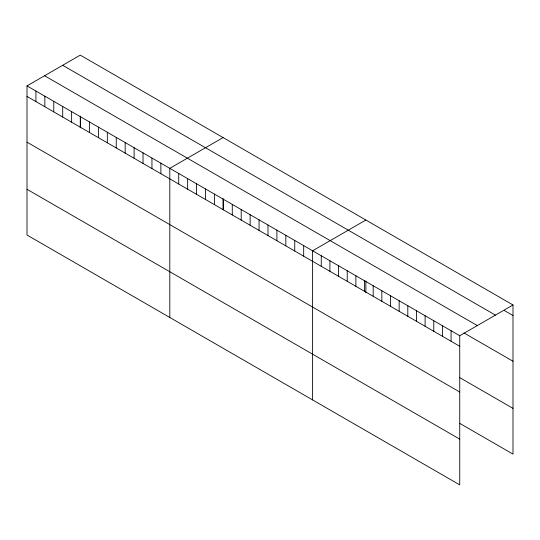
<?xml version="1.0" encoding="UTF-8"?>
<svg xmlns="http://www.w3.org/2000/svg" width="540" height="540" viewBox="0 0 540 540"><rect width="100%" height="100%" fill="white"/><g stroke="black" fill="none" stroke-linecap="round" stroke-linejoin="round"><path stroke-width="0.81" d="M27 85.887L459.736 335.725L459.736 484.866L27 235.028L27 85.887L80.264 55.134L513 304.972L513 454.113L459.628 423.299M223.067 137.585L169.803 168.332L169.803 317.473M365.87 220.03L312.606 250.783L312.606 399.917M459.736 335.725L513 304.972M504.346 310.52L513 315.522M62.687 65.286L495.423 315.124M44.577 75.742L477.313 325.579M463.955 332.937L513 361.253M27 96.431L459.736 346.268M459.628 377.561L513 408.375M27 142.169L459.736 392.006M27 189.29L459.736 439.128M451.082 330.73L451.082 341.273M442.429 325.735L442.429 336.278M433.769 320.733L433.769 331.283M425.115 315.738L425.115 326.281M416.462 310.743L416.462 321.287M407.808 305.748L407.808 316.291M399.155 300.746L399.155 311.297M390.501 295.751L390.501 306.295M381.841 290.756L381.841 301.3M373.187 285.761L373.187 296.305M365.87 281.023L365.87 292.801M364.534 280.76L364.534 291.31M355.88 275.765L355.88 286.308M347.227 270.769L347.227 281.313M338.567 265.768L338.567 276.318M329.913 260.773L329.913 271.316M321.26 255.778L321.26 266.321M303.683 245.626L303.683 256.176M294.752 240.476L294.752 251.019M285.829 235.325L285.829 245.869M276.905 230.168L276.905 240.712M267.982 225.018L267.982 235.562M259.051 219.861L259.051 230.411M250.128 214.711L250.128 225.254M241.204 209.56L241.204 220.104M232.281 204.404L232.281 214.947M223.351 199.253L223.351 209.797M223.067 198.578L223.067 209.574M214.427 194.096L214.427 204.647M205.504 188.946L205.504 199.49M196.58 183.796L196.58 194.339M187.65 178.639L187.65 189.182M178.726 173.488L178.726 184.032M160.88 163.181L160.88 173.725M151.949 158.031L151.949 168.575M143.026 152.874L143.026 163.424M134.102 147.724L134.102 158.267M125.179 142.567L125.179 153.117M116.249 137.417L116.249 147.96M107.325 132.266L107.325 142.81M98.402 127.109L98.402 137.66M89.478 121.959L89.478 132.503M80.548 116.809L80.548 127.352M80.264 116.127L80.264 127.913M71.624 111.652L71.624 122.195M62.701 106.502L62.701 117.045M53.777 101.344L53.777 111.895M44.847 96.194L44.847 106.738M35.924 91.044L35.924 101.588"/></g></svg>
